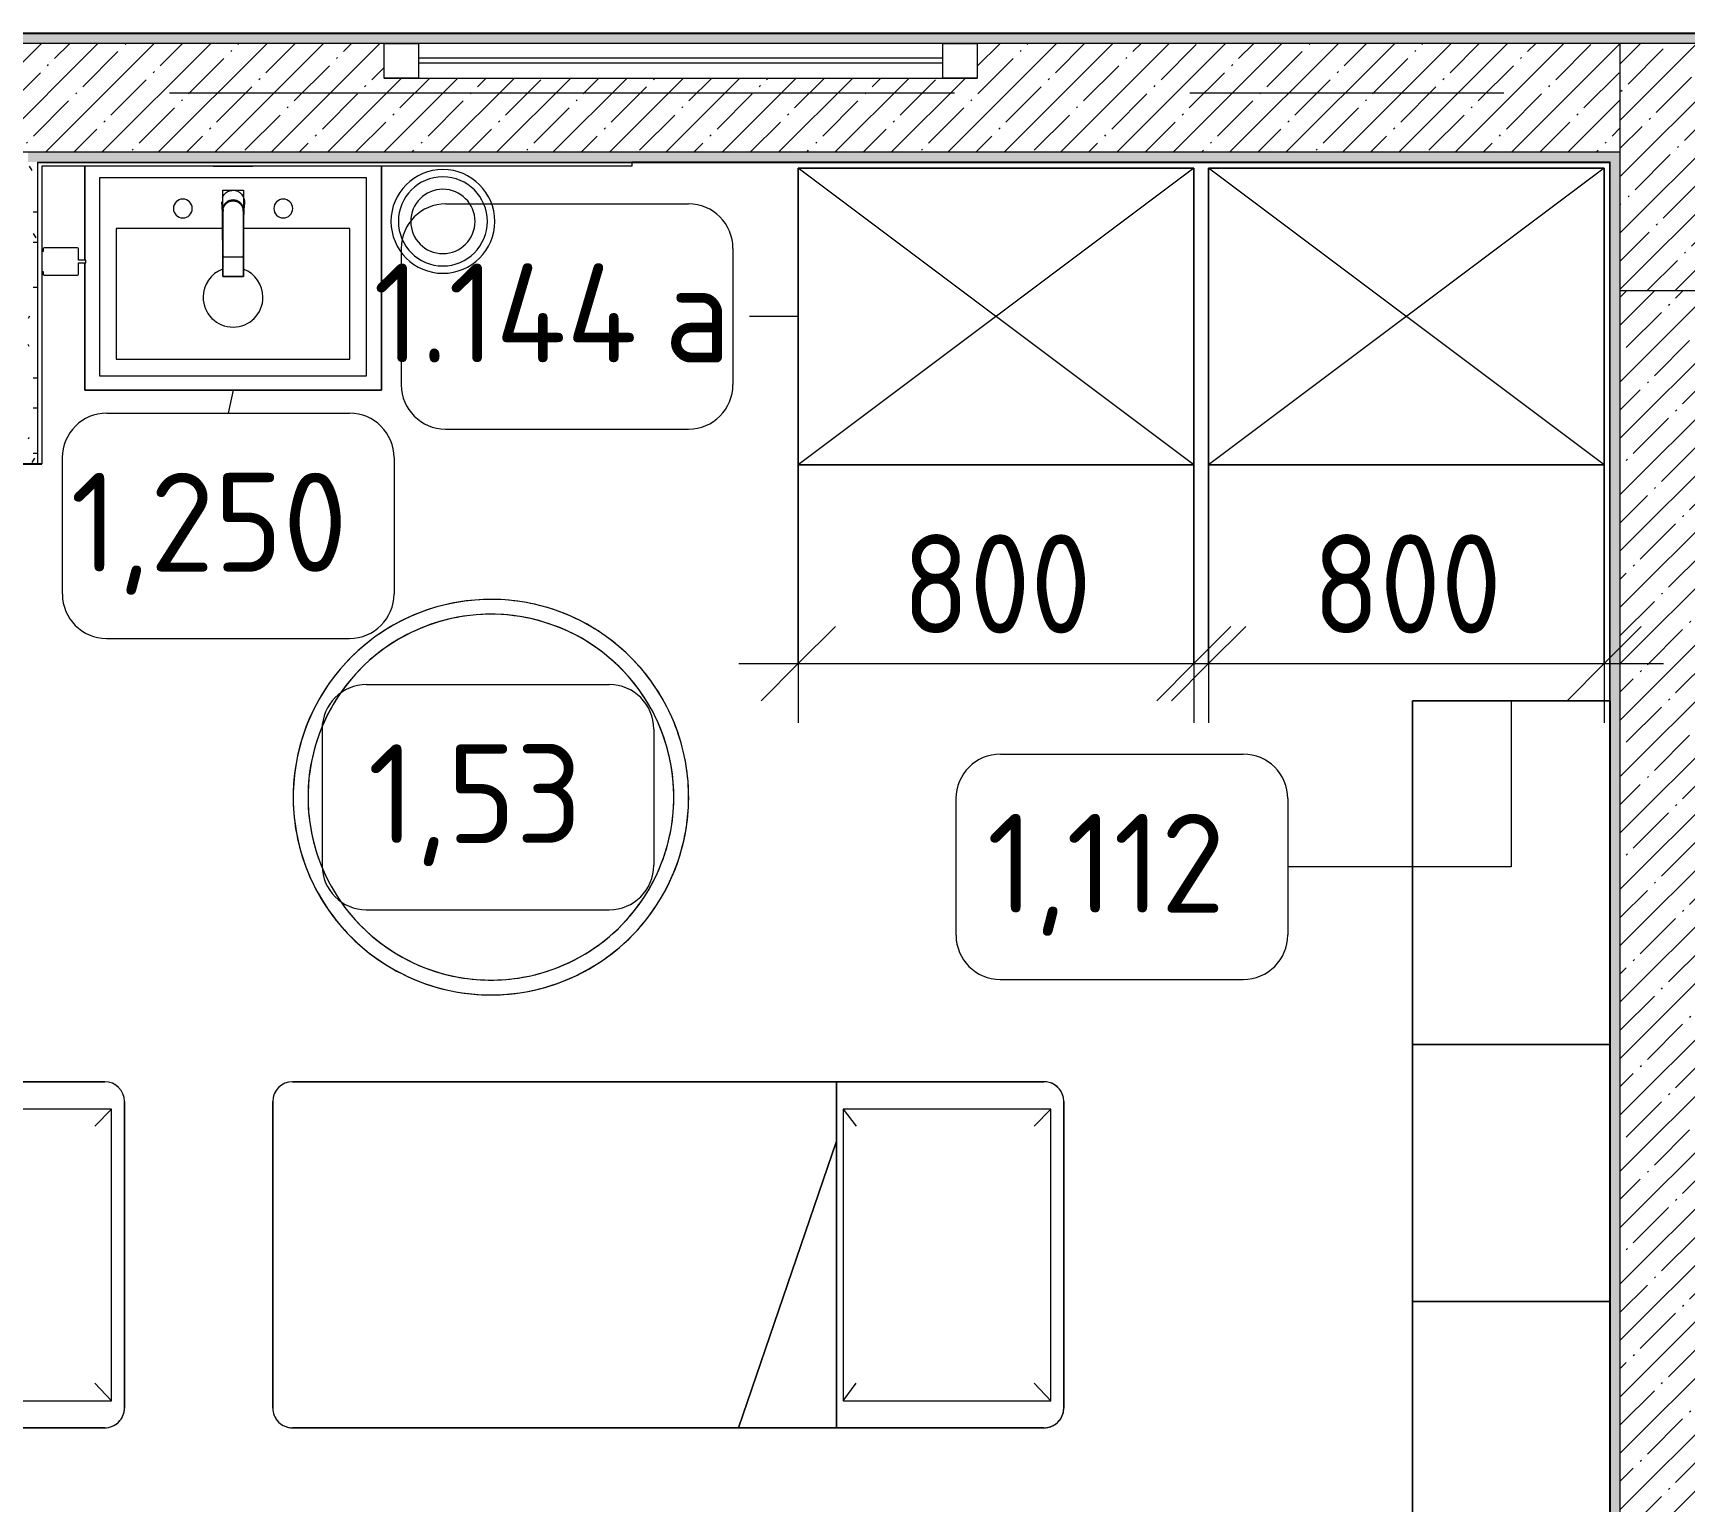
# Model space of a CAD drawing. Header units: millimetres. Extents: x 35840 to 252964, y -8553 to 29000.
# Drawn here: x 62200 to 65541, y 4950 to 7921 of the extents above; entities that cross this region are included whole.
import ezdxf

# ---------------------------------------------------------------- set-up
doc = ezdxf.new("R2010")
doc.units = ezdxf.units.MM
doc.linetypes.add('Осевая', pattern=[3175, 635, -476.25, 1587.5, -476.25])
for name, color, linetype, lineweight in [('0-1', 7, 'Continuous', 9), ('A-ANNO-DIMS', 7, 'Continuous', 9), ('A-ANNO-DIMS-100', 7, 'Continuous', 9), ('A-GENM', 7, 'Continuous', 9), ('A-GLAZ', 7, 'Continuous', 9), ('A-GLAZ-1', 7, 'Continuous', 13), ('A-WALL', 7, 'Continuous', 9), ('I-FURN-IDEN', 7, 'Continuous', 9), ('I-WALL', 7, 'Continuous', 9), ('P-SANR-FIXT', 7, 'Continuous', 9), ('P-SANR-FIXT-2', 7, 'Continuous', 13), ('S-COLS', 7, 'Continuous', 9), ('Оси-2', 7, 'Осевая', 9)]:
    doc.layers.add(name, color=color, linetype=linetype, lineweight=lineweight)
for name, color, linetype, lineweight, true_color in [('A-WALL-1', 9, 'Continuous', 9, 0x808080), ('A-WALL-FNSH-1', 9, 'Continuous', 9, 0x808080), ('I-FURN-1', 9, 'Continuous', 9, 0x808080), ('P-SANR-FIXT-1', 9, 'Continuous', 13, 0x808080)]:
    doc.layers.add(name, color=color, linetype=linetype, lineweight=lineweight, true_color=true_color)
doc.styles.add('GOST Common', font='GOST_Common.ttf', dxfattribs={"height": 200})
doc.styles.add('ISOCPEUR_1', font='isocpeur.ttf', dxfattribs={"width": 0.9, "height": 200})
doc.dimstyles.new('ISO-2_0_0_9К_Средний_округл2', dxfattribs={"dimscale": 304.8, "dimtxt": 199.196235, "dimasz": 0.492126, "dimexe": 0.393701, "dimexo": 0, "dimgap": 0, "dimtad": 1, "dimdec": 0, "dimrnd": 10, "dimzin": 0, "dimdsep": 46, "dimtxsty": 'ISOCPEUR_1', "dimblk1": 'OBLIQUE', "dimblk2": 'OBLIQUE', "dimsah": 1, "dimcen": 0.09, "dimdle": 0.393701, "dimazin": 0, "dimtfac": 1, "dimtdec": 4, "dimtix": 1, "dimtmove": 0, "dimatfit": 3, "dimfxl": 1, "dimtvp": 1, "dimtolj": 1, "dimtzin": 0, "dimarcsym": 2})
pattern_1 = [(45, (600, 0), (-57.02463, 57.02463), []), (45, (657.025, 0), (-57.02463, 57.02463), [100.806, -20.161, 3.353, -16.808])]
pattern_2 = [(0, (600, 0), (121.92, 30.48), [10.058, -81.382, 10.058, -81.382, -487.68]), (0, (600, 0), (121.92, 30.48), [-182.88, 10.058, -172.822, 10.058, -81.382, -213.36]), (0, (600, 0), (121.92, 30.48), [-457.2, 10.058, -50.902, 10.058, -142.342]), (120, (645.72, 15.24), (-87.356454, 90.345817), [10.058, -81.382, 10.058, -81.382, -487.68]), (120, (645.72, 15.24), (-87.356454, 90.345817), [-182.88, 10.058, -172.822, 10.058, -81.382, -213.36]), (120, (645.72, 15.24), (-87.356454, 90.345817), [-457.2, 10.058, -50.902, 10.058, -142.342]), (240, (660.96, 76.2), (-34.563546, -120.825817), [10.058, -81.382, 10.058, -81.382, -487.68]), (240, (660.96, 76.2), (-34.563546, -120.825817), [-182.88, 10.058, -172.822, 10.058, -81.382, -213.36]), (240, (660.96, 76.2), (-34.563546, -120.825817), [-457.2, 10.058, -50.902, 10.058, -142.342])]

# ---------------------------------------------------------------- blocks, each defined once
blk = doc.blocks.new('BSC_Колонна _Прямоугольная - 500х500-V13-План расстановки мебели и оборудования 1 этажа в осях 12-23')
at = {"layer": 'S-COLS'}
h = blk.add_hatch(dxfattribs=at)
h.set_pattern_fill('FP_15', color=256, style=0, pattern_type=2)
h.set_pattern_definition([(45, (-65060, -7650), (-57.02463, 57.02463), []), (45, (-65002.975, -7650), (-57.02463, 57.02463), [100.806, -20.161, 3.353, -16.808])])
h.paths.add_polyline_path([(-250, -250), (250, -250), (250, 22), (220, 22), (220, 30), (250, 30), (250, 250), (-250, 250), (-250, 30)])
for p, q in [((220, 250), (-250, 250)), ((-250, 250), (-250, -250)), ((250, -250), (250, 22)), ((-250, -250), (250, -250))]:
    blk.add_line(p, q, dxfattribs=at)
blk = doc.blocks.new('Bed - Small Sizes - 1_44-V108-План расстановки мебели и оборудования 1 этажа в осях 12-23')
at = {"layer": 'I-FURN-1'}
for p, q in [((287.3, 0), (-332.7, 0)), ((-332.7, 0), (287.3, 0)), ((287.3, 0), (-332.7, 0)), ((-332.7, 0), (287.3, 0)), ((-317.5, -26.2), (-282.7, -60)), ((272.5, -26.2), (-317.5, -26.2)), ((-317.5, -26.2), (-317.5, -446.2)), ((272.5, -26.2), (-317.5, -26.2)), ((-317.5, -26.2), (-317.5, -446.2)), ((272.5, -26.2), (237.3, -60)), ((272.5, -446.2), (272.5, -26.2)), ((272.5, -446.2), (272.5, -26.2)), ((-372.7, -40), (-372.7, -460)), ((-372.7, -460), (-372.7, -40)), ((-372.7, -40), (-372.7, -460)), ((-372.7, -460), (-372.7, -40)), ((327.3, -460), (327.3, -40)), ((327.3, -40), (327.3, -460)), ((327.3, -657.7), (327.3, -40)), ((327.3, -40), (327.3, -657.7)), ((-317.5, -446.2), (-282.7, -420)), ((272.5, -446.2), (237.3, -420)), ((-372.7, -460), (-252.7, -460)), ((-252.7, -460), (-372.7, -460)), ((-372.7, -460), (-372.7, -1560)), ((-372.7, -1560), (-372.7, -460)), ((-372.7, -460), (-252.7, -460)), ((-317.5, -446.2), (272.5, -446.2)), ((-317.5, -446.2), (272.5, -446.2)), ((-252.7, -460), (327.3, -460)), ((327.3, -460), (-252.7, -460)), ((327.3, -460), (-252.7, -460)), ((-252.7, -460), (327.3, -657.7)), ((327.3, -657.7), (-252.7, -460)), ((-252.7, -460), (327.3, -460)), ((-252.7, -460), (327.3, -657.7)), ((-252.7, -460), (327.3, -460)), ((327.3, -657.7), (327.3, -460)), ((327.3, -460), (327.3, -657.7)), ((327.3, -1560), (327.3, -657.7)), ((327.3, -657.7), (327.3, -1560)), ((-332.7, -1600), (287.3, -1600)), ((287.3, -1600), (-332.7, -1600))]:
    blk.add_line(p, q, dxfattribs=at)
for centre, start, end in [((-332.7, -40), 90, 180), ((-332.7, -40), 90, 180), ((287.3, -40), 360, 90), ((287.3, -40), 0, 90), ((-332.7, -40), 90, 180), ((-332.7, -40), 90, 180), ((287.3, -40), 360, 90), ((287.3, -40), 0, 90), ((-332.7, -1560), 180, 270), ((-332.7, -1560), 180, 225), ((287.3, -1560), 270, 0), ((287.3, -1560), 270, 0), ((-332.7, -1560), 225, 240), ((-332.7, -1560), 240, 270)]:
    blk.add_arc(centre, 40, start, end, dxfattribs=at)
blk = doc.blocks.new('Bed - Small Sizes - 1_44-V112-План расстановки мебели и оборудования 1 этажа в осях 12-23')
at = {"layer": 'I-FURN-1'}
for p, q in [((287.3, 0), (-332.7, 0)), ((-332.7, 0), (287.3, 0)), ((287.3, 0), (-332.7, 0)), ((-332.7, 0), (287.3, 0)), ((-317.5, -26.2), (-282.7, -60)), ((272.5, -26.2), (-317.5, -26.2)), ((-317.5, -26.2), (-317.5, -446.2)), ((272.5, -26.2), (-317.5, -26.2)), ((-317.5, -26.2), (-317.5, -446.2)), ((272.5, -26.2), (237.3, -60)), ((272.5, -446.2), (272.5, -26.2)), ((272.5, -446.2), (272.5, -26.2)), ((-372.7, -40), (-372.7, -460)), ((-372.7, -460), (-372.7, -40)), ((-372.7, -40), (-372.7, -460)), ((-372.7, -460), (-372.7, -40)), ((327.3, -460), (327.3, -40)), ((327.3, -40), (327.3, -460)), ((327.3, -657.7), (327.3, -40)), ((327.3, -40), (327.3, -657.7)), ((-317.5, -446.2), (-282.7, -420)), ((272.5, -446.2), (237.3, -420)), ((-372.7, -460), (-252.7, -460)), ((-252.7, -460), (-372.7, -460)), ((-372.7, -460), (-372.7, -1560)), ((-372.7, -1560), (-372.7, -460)), ((-372.7, -460), (-252.7, -460)), ((-317.5, -446.2), (272.5, -446.2)), ((-317.5, -446.2), (272.5, -446.2)), ((-252.7, -460), (327.3, -460)), ((327.3, -460), (-252.7, -460)), ((327.3, -460), (-252.7, -460)), ((-252.7, -460), (327.3, -657.7)), ((327.3, -657.7), (-252.7, -460)), ((-252.7, -460), (327.3, -460)), ((-252.7, -460), (327.3, -657.7)), ((-252.7, -460), (327.3, -460)), ((327.3, -657.7), (327.3, -460)), ((327.3, -460), (327.3, -657.7)), ((327.3, -1560), (327.3, -657.7)), ((327.3, -657.7), (327.3, -1560)), ((-332.7, -1600), (287.3, -1600)), ((287.3, -1600), (-332.7, -1600))]:
    blk.add_line(p, q, dxfattribs=at)
for centre, start, end in [((-332.7, -40), 90, 180), ((-332.7, -40), 90, 105), ((287.3, -40), 360, 90), ((287.3, -40), 75, 90), ((-332.7, -40), 90, 180), ((-332.7, -40), 90, 180), ((-332.7, -40), 165, 180), ((-332.7, -40), 150, 165), ((-332.7, -40), 135, 150), ((-332.7, -40), 120, 135), ((-332.7, -40), 105, 120), ((287.3, -40), 45, 90), ((287.3, -40), 0, 90), ((287.3, -40), 60, 75), ((287.3, -40), 45, 60), ((287.3, -40), 30, 45), ((287.3, -40), 30, 45), ((287.3, -40), 15, 30), ((287.3, -40), 15, 30), ((287.3, -40), 0, 15), ((287.3, -40), 360, 15), ((-332.7, -1560), 180, 270), ((-332.7, -1560), 180, 270), ((287.3, -1560), 270, 0), ((287.3, -1560), 300, 0), ((287.3, -1560), 270, 285), ((287.3, -1560), 285, 300)]:
    blk.add_arc(centre, 40, start, end, dxfattribs=at)
blk = doc.blocks.new('ПУФ - 1_53-V119-План расстановки мебели и оборудования 1 этажа в осях 12-23')
at = {"layer": 'I-FURN-1'}
for radius, start, end in [(400, 360, 180), (370, 0, 180), (400, 100, 120), (370, 95.2941, 105.8824), (400, 70, 100), (370, 84.7059, 95.2941), (370, 74.1176, 84.7059), (400, 40, 70), (400, 120, 130), (370, 105.8824, 116.4706), (370, 42.3529, 74.1176), (400, 130, 160), (370, 116.4706, 127.0588), (370, 127.0588, 158.8235), (370, 10.5882, 42.3529), (400, 30, 40), (400, 20, 30), (400, 160, 180), (370, 158.8235, 169.4118), (400, 10, 20), (370, 169.4118, 180), (370, 360, 10.5882), (400, 0, 10), (400, 180, 360), (400, 180, 190), (370, 180, 201.1765), (370, 180, 360), (370, 349.4118, 360), (400, 350, 360), (400, 190, 200), (400, 320, 350), (370, 338.8235, 349.4118), (400, 200, 210), (370, 201.1765, 211.7647), (370, 307.0588, 338.8235), (400, 210, 220), (370, 211.7647, 222.3529), (400, 220, 230), (370, 222.3529, 232.9412), (400, 310, 320), (370, 232.9412, 243.5294), (370, 285.8824, 307.0588), (400, 230, 250), (370, 243.5294, 254.1176), (400, 300, 310), (370, 254.1176, 285.8824), (400, 290, 300), (400, 250, 270), (400, 270, 290)]:
    blk.add_arc((0, 0), radius, start, end, dxfattribs=at)
blk = doc.blocks.new('Шкаф параметрический - 1_44а-25574750-План расстановки мебели и оборудования 1 этажа в осях 12-23')
at = {"layer": 'I-FURN-1'}
for p, q in [((0, 0), (800, 600)), ((0, 600), (800, 0)), ((800, 600), (0, 600)), ((0, 600), (0, 0)), ((0, 0), (0, 600)), ((0, 600), (800, 600)), ((800, 0), (800, 600)), ((800, 600), (800, 0)), ((0, 0), (800, 0)), ((800, 0), (0, 0))]:
    blk.add_line(p, q, dxfattribs=at)
blk = doc.blocks.new('Мойка кухонная - Раковина Roca Victoria-N Unik 600х460 мм-V162-План расстановки мебели и оборудования 1 этажа в осях 12-23')
at = {"layer": 'P-SANR-FIXT'}
for p, q in [((270, 0), (-270, 0)), ((-270, 0), (-270, -400)), ((270, -400), (270, 0)), ((-21, -102.3), (-236.6, -102.3)), ((-236.6, -102.3), (-236.6, -366.4)), ((236.1, -102.3), (22.1, -102.3)), ((236.1, -366.4), (236.1, -102.3)), ((-236.6, -366.4), (236.1, -366.4)), ((-270, -400), (270, -400))]:
    blk.add_line(p, q, dxfattribs=at)
for centre, radius, start, end in [((-101.6, -61.9), 19, 90, 180), ((-101.6, -61.9), 19, 180, 270), ((-101.6, -61.9), 19, 360, 90), ((-101.6, -61.9), 19.1, 270, 360), ((101.6, -61.9), 19.1, 360, 180), ((101.6, -61.9), 19.1, 180, 360), ((0, -241.3), 60.5, 110.4699, 180), ((0, -241.3), 60.5, 360, 69.5198), ((0, -241.3), 60.5, 180, 360)]:
    blk.add_arc(centre, radius, start, end, dxfattribs=at)
blk = doc.blocks.new('сифон - Для раковины-30649538-План расстановки мебели и оборудования 1 этажа в осях 12-23')
at = {"layer": 'P-SANR-FIXT-1'}
blk.add_line((226.1, -40), (226.1, 40), dxfattribs=at)
blk = doc.blocks.new('смеситель для раковины - Default-V220-План расстановки мебели и оборудования 1 этажа в осях 12-23')
at = {"layer": '0-1'}
for p, q in [((-20.7, -16.7), (-20.7, -17.2)), ((-20.3, -15.8), (-20.3, -19.4)), ((20.3, -19.4), (20.3, -15.8)), ((20.8, -17.2), (20.8, -16.7)), ((22.8, -2.9), (21.7, -15.4)), ((-20.3, -111.8), (20.3, -111.8)), ((-21, -151.6), (21, -151.6))]:
    blk.add_line(p, q, dxfattribs=at)
at = {"layer": '0-1', "flags": 128}
for points in [[(-21.7, -15.4), (-22.3, -8.3), (-22.8, -2.9)], [(-21, -89.3), (-21, -88.6), (-21, -88.2), (-21, -88), (-21, -88)], [(21, -88.3), (21, -88.3), (21, -88.5), (21, -88.9), (21, -89.1)]]:
    blk.add_lwpolyline(points, dxfattribs=at)
at = {"layer": 'P-SANR-FIXT-1'}
for p, q in [((-21, -151.6), (-21, 23)), ((-21, 23), (21, 23)), ((21, 23), (21, -151.6)), ((-20.3, -109.7), (-20.3, -111.8)), ((-20.3, -111.8), (-20.3, -111.8)), ((20.3, -111.8), (20.3, -109.7)), ((20.3, -111.8), (20.3, -111.8)), ((21, -151.6), (-21, -151.6))]:
    blk.add_line(p, q, dxfattribs=at)
at = {"layer": 'P-SANR-FIXT-1', "flags": 128}
for points in [[(21.1, -17.1), (21.5, -12.3), (22, -7.6), (22.4, -2.9), (22.9, 1.8)], [(22.9, 1.8), (22.4, -2.9), (22, -7.6), (21.5, -12.3), (21.1, -17.1)], [(-20.3, -18.4), (-20.3, -17.1), (-20.3, -15.8)], [(-20.3, -109.7), (-20.3, -60.2), (-20.3, -19.4)], [(20.3, -15.8), (20.3, -17.1), (20.3, -18.4)], [(20.3, -19.4), (20.3, -60.2), (20.3, -109.7)], [(21, -17.1), (21, -16.6), (21, -16.1), (21, -15.6), (21, -15.1)], [(21, -37.9), (21, -32.7), (21, -27.5), (21, -22.3), (21, -17.1)], [(-21, -37.9), (-21, -91), (-21, -144)], [(21, -144), (21, -91), (21, -37.9)]]:
    blk.add_lwpolyline(points, dxfattribs=at)
at = {"layer": 'P-SANR-FIXT-1'}
for centre, major_axis, ratio, start_param, end_param in [((0, -17.2), (20.8, 0), 0.98634, 1.013087, 2.128653), ((-9809.3, -72.1), (9788.3, 0.5), 0.986286, 0.003489, 0.005645), ((0, -17.2), (-20.8, 0), 0.98634, 6.029227, 6.283185), ((0, -17.2), (20.8, 0), 0.98634, 3.141593, 3.222501), ((0, -17.2), (20.8, 0), 0.98634, 2.513274, 2.57608), ((0, -17.2), (20.8, 0), 0.98634, 0.56555, 0.628319), ((0, -17.2), (20.8, 0), 0.98634, 0, 0.254049), ((0, -17.2), (20.8, 0), 0.98634, 6.202274, 6.283185)]:
    blk.add_ellipse(centre, major_axis=major_axis, ratio=ratio, start_param=start_param, end_param=end_param, dxfattribs=at)
for points, knots in [([(-21.7, 7.4), (-21.2, 8.6), (-20.2, 11.1), (-18, 14.3), (-15.3, 17.2), (-12.2, 19.6), (-8.7, 21.4), (-5.4, 22.4), (-2.5, 22.9), (0.8, 23.1), (4.8, 22.7), (8.8, 21.3), (11.6, 19.8), (13.7, 18.4), (15.6, 16.8), (17.8, 14.5), (21.2, 9.7), (22.5, 5.1), (22.9, 1.8)], [0.1111111, 0.1111111, 0.1111111, 0.1111111, 0.1666667, 0.2222222, 0.2777778, 0.3333333, 0.3888889, 0.4444444, 0.4791667, 0.5138889, 0.5833333, 0.6527778, 0.6875, 0.7222222, 0.7569444, 0.7916667, 0.8611111, 1, 1, 1, 1]), ([(-21, -15), (-20.9, -13.9), (-20.5, -11.7), (-19.3, -8.4), (-17.6, -5.5), (-14.7, -1.9), (-10.1, 1.7), (-4.5, 3.5), (0, 3.8), (3.4, 3.6), (6.8, 2.8), (11.1, 0.9), (14.8, -1.9), (17.6, -5.5), (19.3, -8.5), (20.5, -11.7), (20.9, -14), (21, -15.1)], [0, 0, 0, 0, 0.055556, 0.111111, 0.166667, 0.222222, 0.333333, 0.444444, 0.5, 0.555556, 0.611111, 0.666667, 0.777778, 0.833333, 0.888889, 0.944444, 1, 1, 1, 1]), ([(-20.3, -19.4), (-20.3, -18.2), (-20.2, -15.9), (-19.3, -12.3), (-18, -9.6), (-16.8, -7.5), (-15.7, -6.1), (-14.5, -4.7), (-12.8, -3), (-9.4, -0.5), (-3.7, 1.7), (2.4, 1.7), (7.1, 0.4), (10.9, -1.5), (13.6, -3.7), (15.4, -5.7), (16.5, -7.1), (17.8, -9), (18.9, -11.5), (20, -15), (20.3, -17.7), (20.3, -19.4)], [0, 0, 0, 0, 0.055556, 0.111111, 0.166667, 0.194444, 0.222222, 0.25, 0.277778, 0.333333, 0.444444, 0.555556, 0.611111, 0.666667, 0.75, 0.770833, 0.791667, 0.833333, 0.875, 0.916667, 1, 1, 1, 1]), ([(-15.9, -4.3), (-15.5, -3.9), (-14.8, -3.1), (-13, -1.5), (-11.1, -0.2), (-9, 0.8), (-7.3, 1.5), (-5.5, 2), (-3.5, 2.4), (-1.4, 2.7), (1, 2.7), (3.3, 2.5), (5.5, 2), (7.7, 1.3), (9.8, 0.4), (11.7, -0.6), (13.5, -1.9), (14.9, -3.2), (15.6, -4), (15.9, -4.3)], [0.2222222, 0.2222222, 0.2222222, 0.2222222, 0.25, 0.2777778, 0.3333333, 0.3611111, 0.3888889, 0.4166667, 0.4444444, 0.4791667, 0.5138889, 0.5486111, 0.5833333, 0.6180556, 0.6527778, 0.6875, 0.7222222, 0.7569444, 0.7777778, 0.7777778, 0.7777778, 0.7777778]), ([(-22.9, -0.3), (-22.8, -1.4), (-22.6, -3), (-22.4, -5.3), (-22.1, -7.6), (-21.9, -9.3), (-21.6, -11.8), (-21.5, -13.7), (-21.3, -15.4), (-21.2, -16.5), (-21.1, -17.1)], [0, 0, 0, 0, 0.2, 0.3, 0.4, 0.6, 0.7, 0.8, 0.9, 1, 1, 1, 1]), ([(-22.5, -5), (-22.5, -4.7), (-22.5, -4.2), (-22.6, -3.8), (-22.6, -3.6)], [0.5543328, 0.5543328, 0.5543328, 0.5543328, 0.625, 0.6821513, 0.6821513, 0.6821513, 0.6821513]), ([(-21, -88.1), (-21, -84.5), (-21, -78.9), (-21.1, -72.5), (-21.1, -68.8), (-21.1, -66.1), (-21.1, -63.2), (-21.1, -59.3), (-21.1, -54.3), (-21.2, -48.8), (-21.2, -44.2), (-21.2, -41), (-21.3, -38.7), (-21.3, -37), (-21.3, -35.6), (-21.3, -34.5), (-21.3, -33.4), (-21.4, -31.8), (-21.4, -30), (-21.4, -27.9), (-21.5, -25.2), (-21.5, -22.1), (-21.6, -18.9), (-21.7, -16.1), (-21.8, -14.6), (-21.8, -13.9)], [0, 0, 0, 0, 0.083333, 0.125, 0.145833, 0.166667, 0.1875, 0.208333, 0.25, 0.291667, 0.333333, 0.375, 0.416667, 0.458333, 0.479167, 0.5, 0.520833, 0.541667, 0.583333, 0.625, 0.666667, 0.75, 0.833333, 0.916667, 1, 1, 1, 1]), ([(-20.3, -15.8), (-20.3, -13.7), (-19.8, -10.7), (-18, -7.1), (-16.9, -5.6), (-16.4, -4.9)], [0, 0, 0, 0, 0.1111111, 0.1666667, 0.2080901, 0.2080901, 0.2080901, 0.2080901]), ([(16.4, -4.9), (17.3, -6), (19.5, -9.5), (20.3, -13.2), (20.3, -15.8)], [0.7916667, 0.7916667, 0.7916667, 0.7916667, 0.8611111, 1, 1, 1, 1]), ([(21.8, -13.9), (21.8, -14.6), (21.7, -16.1), (21.6, -18.9), (21.5, -22.1), (21.5, -25.2), (21.4, -27.9), (21.4, -30), (21.4, -31.8), (21.3, -33.4), (21.3, -34.5), (21.3, -35.6), (21.3, -37), (21.3, -38.7), (21.3, -41), (21.2, -44.2), (21.2, -48.8), (21.2, -54.3), (21.1, -59.3), (21.1, -63.2), (21.1, -66.1), (21.1, -68.8), (21.1, -72.5), (21, -78.9), (21, -84.5), (21, -88.1)], [0, 0, 0, 0, 0.083333, 0.166667, 0.25, 0.333333, 0.375, 0.416667, 0.458333, 0.479167, 0.5, 0.520833, 0.541667, 0.583333, 0.625, 0.666667, 0.708333, 0.75, 0.791667, 0.8125, 0.833333, 0.854167, 0.875, 0.916667, 1, 1, 1, 1]), ([(21.1, -17.1), (21.2, -15.7), (21.5, -12.9), (22, -8.8), (22.3, -6.2), (22.4, -5)], [0, 0, 0, 0, 0.25, 0.5, 0.719286, 0.719286, 0.719286, 0.719286]), ([(22.4, -5), (22.4, -5.2), (22.3, -5.7), (22.2, -6.9), (22, -8.7), (21.8, -10.8), (21.6, -12.5), (21.4, -13.9), (21.3, -15), (21.2, -16), (21.1, -16.7), (21.1, -17.1)], [0.2792746, 0.2792746, 0.2792746, 0.2792746, 0.3125, 0.375, 0.5, 0.625, 0.75, 0.8125, 0.875, 0.9375, 1, 1, 1, 1]), ([(21.8, -13.9), (21.8, -15.1), (21.7, -16.8), (21.3, -18.6), (21.1, -19.2)], [0, 0, 0, 0, 0.1111111, 0.1793104, 0.1793104, 0.1793104, 0.1793104]), ([(22.9, -0.3), (22.9, -0.8), (22.8, -2), (22.6, -3.7), (22.4, -5.2), (22.3, -6.4), (22.2, -7.3), (22.2, -8.4), (22, -10), (21.9, -11.9), (21.8, -13.3), (21.8, -13.9)], [0, 0, 0, 0, 0.166667, 0.333333, 0.5, 0.583333, 0.666667, 0.75, 0.833333, 0.916667, 1, 1, 1, 1]), ([(22.9, -0.3), (22.9, -0.4), (22.9, -0.8), (22.8, -1.5), (22.7, -2.4), (22.6, -3.4), (22.5, -4.1), (22.5, -4.5)], [0, 0, 0, 0, 0.03125, 0.0625, 0.125, 0.1875, 0.25, 0.25, 0.25, 0.25]), ([(-21, -144), (-21, -144.4), (-21, -145.2), (-21, -146.9), (-21, -148.7), (-21, -150.5), (-21, -151.5), (-21, -151.7), (-21, -151.6)], [0, 0, 0, 0, 0.0555556, 0.1111111, 0.2222222, 0.3333333, 0.4444444, 0.5555556, 0.5555556, 0.5555556, 0.5555556]), ([(21, -151.6), (21, -151.7), (21, -151.5), (21, -150.5), (21, -148.7), (21, -146.9), (21, -145.2), (21, -144.4), (21, -144)], [0.4444444, 0.4444444, 0.4444444, 0.4444444, 0.5555556, 0.6666667, 0.7777778, 0.8888889, 0.9444444, 1, 1, 1, 1])]:
    blk.add_open_spline(points, degree=3, knots=knots, dxfattribs=at)
for points in [[(22.9, 0.8), (22.9, 0.4), (22.9, 0.1), (22.9, -0.3)], [(-22.5, -5), (-22.8, -3.5), (-23, -1.9), (-22.9, -0.3)], [(-21.8, -13.9), (-21.9, -12.9), (-22, -10.9), (-22.2, -8.4), (-22.3, -6.9), (-22.4, -6), (-22.4, -5.5)], [(-21.1, -19.2), (-21.5, -17.5), (-21.8, -15.7), (-21.8, -13.9)], [(-21, -15), (-21, -15.3), (-21.1, -16), (-21.1, -16.7), (-21.1, -17.1)], [(21, -15.1), (21, -15.4), (21.1, -16.1), (21.1, -16.7), (21.1, -17.1)], [(21.1, -17.1), (21.1, -18.8), (21.1, -22.3), (21.1, -27.5), (21, -32.7), (21, -36.1), (21, -37.9)], [(22.9, -0.3), (23, -2.5), (22.7, -4.7), (22.1, -6.8)], [(22.5, -4.5), (22.6, -3.1), (22.8, -1.7), (22.9, -0.3)]]:
    blk.add_open_spline(points, degree=3, dxfattribs=at)
blk = doc.blocks.new('TOY_Диспансер мыло - Дозатор Elegance new 11654 019001 хром-30642362-План расстановки мебели и оборудования 1 этажа в осях 12-23')
at = {"layer": 'A-GENM'}
for p, q in [((97.5, 79.7), (97.5, 12)), ((122.2, 81.7), (99.5, 81.7)), ((127.9, 96.6), (122.2, 96.6)), ((122.2, 96.6), (122.2, 81.7)), ((127.9, 81.7), (127.9, 96.6)), ((150.5, 81.7), (127.9, 81.7)), ((152.5, 12), (152.5, 79.7)), ((99.5, 10), (105, 10)), ((105, 10), (105, 7.5)), ((145, 7.5), (145, 10)), ((145, 10), (150.5, 10))]:
    blk.add_line(p, q, dxfattribs=at)
for centre, start, end in [((99.5, 79.7), 90, 180), ((150.5, 79.7), 360, 90), ((99.5, 12), 180, 270), ((150.5, 12), 270, 360)]:
    blk.add_arc(centre, 2, start, end, dxfattribs=at)
blk = doc.blocks.new('мусорная корзина - Round_ Metal-30590745-План расстановки мебели и оборудования 1 этажа в осях 12-23')
at = {"layer": 'P-SANR-FIXT-1'}
for radius, start, end in [(105, 0, 180), (90, 360, 180), (65, 0, 180), (105, 180, 360), (90, 180, 360), (65, 180, 360)]:
    blk.add_arc((0, 0), radius, start, end, dxfattribs=at)
blk = doc.blocks.new('шкаф 1_112 - шкаф 1_112-V266-План расстановки мебели и оборудования 1 этажа в осях 12-23')
at = {"layer": 'I-FURN-1'}
for p, q in [((-400, 6070), (-400, 0.4)), ((0, 6070), (-400, 6070)), ((0, 6070), (-400, 6070)), ((-400, 6070), (-400, 5375)), ((-400, 5375), (-400, 6070)), ((-400, 6070), (0, 6070)), ((0, 0.4), (0, 6070)), ((0, 5375), (0, 6070)), ((0, 6070), (0, 5375)), ((-400, 5375), (0, 5375)), ((0, 5375), (-400, 5375)), ((-400, 5375), (-400, 4855)), ((-400, 4855), (-400, 5375)), ((-400, 5375), (0, 5375)), ((-400, 5375), (0, 5375)), ((0, 5375), (-400, 5375)), ((0, 4855), (0, 5375)), ((0, 5375), (0, 4855)), ((-400, 4855), (0, 4855)), ((-400, 4855), (0, 4855)), ((0, 4855), (-400, 4855)), ((0, 4855), (-400, 4855)), ((-400, 4855), (-400, 4335)), ((-400, 4335), (-400, 4855)), ((-400, 4855), (0, 4855)), ((0, 4335), (0, 4855)), ((0, 4855), (0, 4335))]:
    blk.add_line(p, q, dxfattribs=at)
blk = doc.blocks.new('120_Окно_СКБ_1Ст - 120_Окно_СКБ_1Ст 400х1200 EI30-24228621-План расстановки мебели и оборудования 1 этажа в осях 12-23')
at = {"layer": 'A-GLAZ'}
for p, q in [((600, 110), (-600, 110)), ((530, 80), (-530, 80)), ((530, 70), (-530, 70)), ((-600, 40), (600, 40))]:
    blk.add_line(p, q, dxfattribs=at)
at = {"layer": 'A-GLAZ-1'}
for p, q in [((-600, 40), (-600, 110)), ((-600, 110), (-530, 110)), ((-530, 110), (-530, 40)), ((530, 40), (530, 110)), ((530, 110), (600, 110)), ((600, 110), (600, 40)), ((-530, 40), (-600, 40)), ((600, 40), (530, 40))]:
    blk.add_line(p, q, dxfattribs=at)
blk = doc.blocks.new('Марка_Мебель - В прямоуг_Balcon_Марка-25523697-План расстановки мебели и оборудования 1 этажа в осях 12-23')
at = {"layer": 'I-FURN-IDEN'}
for p, q in [((-2.455, 2.278), (2.455, 2.278)), ((-3.355, 1.378), (-3.355, -1.384)), ((3.355, 1.378), (3.355, -1.378)), ((-2.461, -2.278), (2.455, -2.278))]:
    blk.add_line(p, q, dxfattribs=at)
for centre, radius, start, end in [((-2.455, 1.378), 0.9, 90, 180), ((2.455, 1.378), 0.9, 0, 90), ((-2.461, -1.384), 0.893, 180, 270), ((2.455, -1.378), 0.9, 270, 0)]:
    blk.add_arc(centre, radius, start, end, dxfattribs=at)
blk = doc.blocks.new('DIMBLOCK73-План расстановки мебели и оборудования 1 этажа в осях 12-23')
at = {"layer": 'A-ANNO-DIMS-100'}
for p, q in [((63747.9, 7047.7), (63747.9, 6525.6)), ((63747.9, 6645.6), (63747.9, 7047.7)), ((64547.9, 7047.7), (64547.9, 6525.6)), ((64547.9, 6645.6), (64547.9, 7047.7)), ((63627.9, 6645.6), (64667.9, 6645.6))]:
    blk.add_line(p, q, dxfattribs=at)
at = {"layer": 'A-ANNO-DIMS-100', "lineweight": 20}
for p, q in [((63747.9, 6645.6), (63822.9, 6720.6)), ((64547.9, 6645.6), (64622.9, 6720.6)), ((63747.9, 6645.6), (63672.9, 6570.6)), ((64547.9, 6645.6), (64472.9, 6570.6))]:
    blk.add_line(p, q, dxfattribs=at)
at = {"layer": 'A-ANNO-DIMS-100', "color": 0, "insert": (63958.3, 6906.9), "char_height": 200, "width": 455.087, "attachment_point": 1, "line_spacing_factor": 1.149209, "style": 'ISOCPEUR_1'}
blk.add_mtext('800', dxfattribs=at)
blk = doc.blocks.new('_Oblique')
at = {"color": 0, "linetype": 'ByBlock', "lineweight": -2}
blk.add_line((-0.5, -0.5), (0.5, 0.5), dxfattribs=at)
blk = doc.blocks.new('DIMBLOCK74-План расстановки мебели и оборудования 1 этажа в осях 12-23')
at = {"layer": 'A-ANNO-DIMS-100'}
for p, q in [((64577.9, 7047.7), (64577.9, 6525.6)), ((64577.9, 6645.6), (64577.9, 7047.7)), ((65377.9, 7047.7), (65377.9, 6525.6)), ((65377.9, 6645.6), (65377.9, 7047.7)), ((64457.9, 6645.6), (65497.9, 6645.6))]:
    blk.add_line(p, q, dxfattribs=at)
at = {"layer": 'A-ANNO-DIMS-100', "lineweight": 20}
for p, q in [((64577.9, 6645.6), (64652.9, 6720.6)), ((65377.9, 6645.6), (65452.9, 6720.6)), ((64577.9, 6645.6), (64502.9, 6570.6)), ((65377.9, 6645.6), (65302.9, 6570.6))]:
    blk.add_line(p, q, dxfattribs=at)
at = {"layer": 'A-ANNO-DIMS-100', "color": 0, "insert": (64788.3, 6906.9), "char_height": 200, "width": 455.087, "attachment_point": 1, "line_spacing_factor": 1.149209, "style": 'ISOCPEUR_1'}
blk.add_mtext('800', dxfattribs=at)

msp = doc.modelspace()

# ---------------------------------------------------------------- hatches: boundary and pattern name
at = {"layer": 'I-WALL'}
h = msp.add_hatch(dxfattribs=at)
h.set_pattern_fill('FP_85', color=256, style=0, pattern_type=2)
h.set_pattern_definition(pattern_2)
h.paths.add_polyline_path([(75399, 7900), (75460, 7900), (75459, 7920), (73730, 7920), (73730, 7908), (73760, 7908), (73760, 7900), (74674.4, 7900)])
h.paths.add_polyline_path([(71775.7, 7900), (72250, 7900), (72250, 7908), (72280, 7908), (72280, 7920), (71660, 7920), (71660, 7908), (71690, 7908), (71690, 7900)])
h.paths.add_polyline_path([(70326.3, 7900), (70680, 7900), (70680, 7908), (70710, 7908), (70710, 7920), (69360, 7920), (69360, 7908), (69390, 7908), (69390, 7900)])
h.paths.add_polyline_path([(68152.3, 7900), (68230, 7900), (68230, 7908), (68260, 7908), (68260, 7920), (66860, 7920), (66860, 7908), (66890, 7908), (66890, 7900), (67427.6, 7900)])
h.paths.add_polyline_path([(65880, 7900), (65880, 7908), (65910, 7908), (65910, 7920), (60610, 7920), (60610, 7900), (65410, 7900)])
h.paths.add_polyline_path([(58110, 7900), (58110, 7920), (50710, 7920), (50710, 7900), (56910, 7900)])
h.paths.add_polyline_path([(47910, 7900), (48210, 7900), (48210, 7920), (41840, 7920), (41840, 7900), (47410, 7900)])
h.paths.add_polyline_path([(39340, 7900), (39340, 7920), (38760, 7920), (38760, 7900), (39040, 7900)])
h = msp.add_hatch(dxfattribs=at)
h.set_pattern_fill('FP_1', color=256, style=0, pattern_type=2)
h.set_pattern_definition(pattern_1)
h.paths.add_polyline_path([(65410, 7680), (65410, 7900), (64110, 7900), (64110, 7830), (62910, 7830), (62910, 7900), (61410, 7900), (61410, 7680), (64529, 7680)])
h = msp.add_hatch(dxfattribs=at)
h.set_pattern_fill('FP_85', color=256, style=0, pattern_type=2)
h.set_pattern_definition(pattern_2)
h.paths.add_polyline_path([(65389, 7660), (65390, 7660), (65390, 7680), (62190, 7680), (62190, 7660), (64529, 7660)])
h = msp.add_hatch(dxfattribs=at)
h.set_pattern_fill('FP_85', color=256, style=0, pattern_type=2)
h.set_pattern_definition(pattern_2)
h.paths.add_polyline_path([(62190, 7050), (62210, 7050), (62210, 7660), (62190, 7660), (62190, 7070)])
h = msp.add_hatch(dxfattribs=at)
h.set_pattern_fill('FP_85', color=256, style=0, pattern_type=2)
h.set_pattern_definition(pattern_2)
h.paths.add_polyline_path([(65390, 140), (65410, 140), (65410, 7680), (65390, 7680), (65390, 141)])
h = msp.add_hatch(dxfattribs=at)
h.set_pattern_fill('FP_1', color=256, style=0, pattern_type=2)
h.set_pattern_definition(pattern_1)
h.paths.add_polyline_path([(65410, 400), (65630, 400), (65630, 7400), (65410, 7400), (65410, 723.5)])

# ---------------------------------------------------------------- linework, layer by layer
at = {"layer": 'A-WALL'}
for p, q in [((65280, 7920), (65280, 7921)), ((65390, 7660), (63411, 7660)), ((65389, 7659), (65389, 7660)), ((65390, 140), (65390, 7660))]:
    msp.add_line(p, q, dxfattribs=at)
at = {"layer": 'A-WALL-1'}
for p, q in [((62910, 7900), (61410, 7900)), ((65410, 7900), (64110, 7900)), ((65410, 7680), (61410, 7680)), ((62210, 7050), (62210, 7660)), ((65410, 7400), (65410, 400))]:
    msp.add_line(p, q, dxfattribs=at)
at = {"layer": 'A-WALL-FNSH-1'}
for p, q in [((65910, 7921), (38761, 7921)), ((39340, 7920), (65910, 7920)), ((62210, 7659), (65389, 7659)), ((65389, 7659), (65389, 141)), ((60889, 7049), (62218, 7049)), ((62218, 7050), (60890, 7050)), ((62218, 7049), (62218, 7050))]:
    msp.add_line(p, q, dxfattribs=at)
at = {"layer": 'I-FURN-1'}
for p, q in [((62304.6, 7652), (62304.6, 7461.8)), ((62304.6, 7461.8), (62304.6, 7652)), ((62904.6, 7199), (62904.6, 7652)), ((62904.6, 7652), (62904.6, 7199)), ((62304.6, 7456.1), (62304.6, 7199)), ((62304.6, 7199), (62304.6, 7456.1)), ((62304.6, 7199), (62904.6, 7199)), ((62904.6, 7199), (62304.6, 7199))]:
    msp.add_line(p, q, dxfattribs=at)
at = {"layer": 'I-FURN-IDEN'}
for p, q in [((63747.9, 7347.7), (63649.3, 7347.7)), ((62604.6, 7199), (62594.7, 7152.2)), ((65190, 6570.5), (65190, 6234.7)), ((65190, 6234.7), (64737.8, 6234.7))]:
    msp.add_line(p, q, dxfattribs=at)
at = {"layer": 'I-WALL'}
for p, q in [((62210, 7660), (63411, 7660)), ((62218, 7652), (62218, 7050)), ((63411, 7652), (62218, 7652)), ((63411, 7660), (63411, 7652))]:
    msp.add_line(p, q, dxfattribs=at)
at = {"layer": 'Оси-2'}
msp.add_line((39140.1, 7800), (82060, 7800), dxfattribs=at)

# ---------------------------------------------------------------- block references
at = {"layer": 'A-GLAZ'}
msp.add_blockref('120_Окно_СКБ_1Ст - 120_Окно_СКБ_1Ст 400х1200 EI30-24228621-План расстановки мебели и оборудования 1 этажа в осях 12-23', (63510, 7790), dxfattribs=at)
at = {"layer": 'I-FURN-1'}
for name, p, rotation in [('Шкаф параметрический - 1_44а-25574750-План расстановки мебели и оборудования 1 этажа в осях 12-23', (64547.9, 7647.7), 180), ('Шкаф параметрический - 1_44а-25574750-План расстановки мебели и оборудования 1 этажа в осях 12-23', (65377.9, 7647.7), 180), ('ПУФ - 1_53-V119-План расстановки мебели и оборудования 1 этажа в осях 12-23', (63126.2, 6375.5), 184.6613193387897), ('Bed - Small Sizes - 1_44-V108-План расстановки мебели и оборудования 1 этажа в осях 12-23', (62384.9, 5427.2), 270.0000000000002), ('Bed - Small Sizes - 1_44-V112-План расстановки мебели и оборудования 1 этажа в осях 12-23', (64284.9, 5427.2), 270.0000000000002)]:
    msp.add_blockref(name, p, dxfattribs=dict(at, rotation=rotation))
msp.add_blockref('шкаф 1_112 - шкаф 1_112-V266-План расстановки мебели и оборудования 1 этажа в осях 12-23', (65390, 500.5), dxfattribs=at)
at = {"layer": 'I-FURN-IDEN', "xscale": 99.99999999999993, "yscale": 99.99999999999993, "zscale": 99.99999999999993}
for p in [(63280.3, 7347.7), (62594.7, 6924.4), (63120.2, 6375.5), (64402.4, 6234.7)]:
    msp.add_blockref('Марка_Мебель - В прямоуг_Balcon_Марка-25523697-План расстановки мебели и оборудования 1 этажа в осях 12-23', p, dxfattribs=at)
at = {"layer": 'P-SANR-FIXT-1', "rotation": 89.99999999999972}
msp.add_blockref('сифон - Для раковины-30649538-План расстановки мебели и оборудования 1 этажа в осях 12-23', (62604.6, 7425), dxfattribs=at)
at = {"layer": 'P-SANR-FIXT-1'}
for name, p in [('мусорная корзина - Round_ Metal-30590745-План расстановки мебели и оборудования 1 этажа в осях 12-23', (63029, 7540)), ('смеситель для раковины - Default-V220-План расстановки мебели и оборудования 1 этажа в осях 12-23', (62604.6, 7580))]:
    msp.add_blockref(name, p, dxfattribs=at)
at = {"layer": 'P-SANR-FIXT-2'}
msp.add_blockref('Мойка кухонная - Раковина Roca Victoria-N Unik 600х460 мм-V162-План расстановки мебели и оборудования 1 этажа в осях 12-23', (62604.6, 7628), dxfattribs=at)
at = {"layer": 'P-SANR-FIXT-2', "rotation": 270}
msp.add_blockref('TOY_Диспансер мыло - Дозатор Elegance new 11654 019001 хром-30642362-План расстановки мебели и оборудования 1 этажа в осях 12-23', (62210.5, 7584), dxfattribs=at)
at = {"layer": 'S-COLS'}
msp.add_blockref('BSC_Колонна _Прямоугольная - 500х500-V13-План расстановки мебели и оборудования 1 этажа в осях 12-23', (65660, 7650), dxfattribs=at)

# ---------------------------------------------------------------- texts
at = {"layer": 'I-FURN-IDEN', "char_height": 200, "attachment_point": 1, "style": 'GOST Common'}
for s, insert, width in [('1.144', (62888.3, 7454.7), 713.502), ('\\fGOST Common|b0|i0|c204|p34|;а', (63477, 7454.7), 200.422), ('1,250', (62275.7, 7031.5), 737.552), ('1,53', (62877.2, 6482.5), 553.164), ('1,112', (64129.4, 6341.7), 625.316)]:
    msp.add_mtext(s, dxfattribs=dict(at, insert=insert, width=width))

# ---------------------------------------------------------------- dimensions: what is measured, and where the dimension line sits
at = {"layer": 'A-ANNO-DIMS'}
for base, p1, p2, picture, middle in [((64547.9, 6645.6), (63747.9, 7047.7), (64547.9, 7047.7), 'DIMBLOCK73-План расстановки мебели и оборудования 1 этажа в осях 12-23', (64147.9, 6745.6)), ((65377.9, 6645.6), (64577.9, 7047.7), (65377.9, 7047.7), 'DIMBLOCK74-План расстановки мебели и оборудования 1 этажа в осях 12-23', (64977.9, 6745.6))]:
    dim = msp.add_linear_dim(base=base, p1=p1, p2=p2, dimstyle='ISO-2_0_0_9К_Средний_округл2', override={"dimpost": '<>', "dimfxl": 800}, dxfattribs=at)
    dim.commit()
    dim.dimension.update_dxf_attribs({"geometry": picture, "text_midpoint": middle})

doc.saveas('drawing.dxf')
